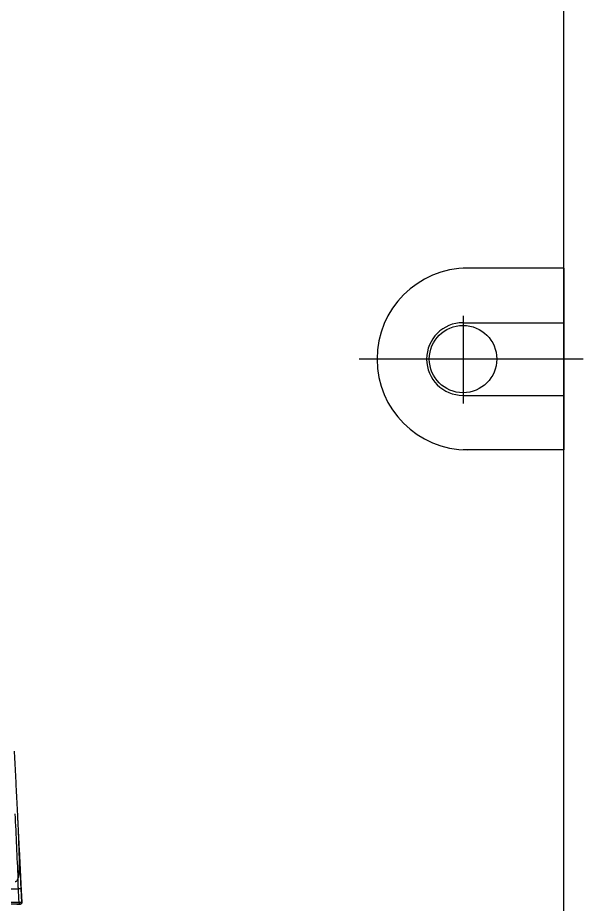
# Model space of a CAD drawing. Extents: x 8541 to 14664, y -60 to 2468.
# Drawn here: x 10275 to 10617, y 667 to 1204 of the extents above; entities that cross this region are included whole.
import ezdxf

# ---------------------------------------------------------------- set-up
doc = ezdxf.new("R2010")
doc.units = 0
doc.header["$LTSCALE"] = 20
doc.header["$MEASUREMENT"] = 0
doc.layers.get('0').update_dxf_attribs({"linetype": 'CONTINUOUS'})
for name, color, linetype in [('1', 7, 'CONTINUOUS'), ('4', 4, 'CONTINUOUS'), ('6', 6, 'CONTINUOUS')]:
    doc.layers.add(name, color=color, linetype=linetype)

msp = doc.modelspace()

# ---------------------------------------------------------------- linework, layer by layer
at = {"color": 7, "linetype": 'Continuous'}
for p, q in [((10276.63, 690.02), (10277.7, 668.67)), ((10264.82, 676.72), (10275.69, 676.72)), ((10276.09, 667.62), (10252.34, 667.62)), ((10254.12, 668.7), (10276.09, 668.7)), ((10276.09, 668.7), (10276.09, 667.62)), ((10277.94, 668.67), (10277.94, 668.67))]:
    msp.add_line(p, q, dxfattribs=at)
for centre, major_axis, ratio, start_param, end_param in [((10275.19, 688.18), (1.5, 0.04), 0.945332, 0.02192, 0.677628), ((10275.13, 689.95), (1.5, 0.05), 0.945325, 0.020431, 0.586613), ((10275.69, 676.59), (1.5, 0.07), 0.087048, 0.013951, 1.566455), ((10276.58, 668.62), (0, 1), 0.999895, 3.141593, 4.763451), ((10276.7, 668.62), (-0.002, 1), 0.999983, 3.139237, 4.760336), ((10276.94, 668.62), (0, 1), 1, 3.142009, 4.764947)]:
    msp.add_ellipse(centre, major_axis=major_axis, ratio=ratio, start_param=start_param, end_param=end_param, dxfattribs=at)
for points, degree in [([(10275.39, 719.71), (10273.37, 760.02)], 1), ([(10273.6, 722.25), (10274.2, 709.09), (10274.81, 695.93), (10275.41, 682.77)], 3), ([(10277.94, 668.67), (10275.7, 713.57)], 1), ([(10276.6, 691.09), (10276.61, 690.74), (10276.62, 690.38), (10276.63, 690.02)], 3), ([(10276.63, 690.02), (10276.65, 689.43), (10276.67, 688.84), (10276.68, 688.25)], 3), ([(10275.32, 682.4), (10275.55, 682.89), (10275.7, 683.64)], 2), ([(10276.09, 668.7), (10275.95, 671.38), (10275.82, 674.05), (10275.69, 676.72)], 3), ([(10276.7, 667.62), (10276.67, 667.62), (10276.65, 667.62), (10276.58, 667.62)], 3), ([(10277.58, 668.67), (10277.65, 668.67), (10277.67, 668.67), (10277.7, 668.67)], 3)]:
    msp.add_open_spline(points, degree=degree, dxfattribs=at)
for points, knots in [([(10276.35, 692.08), (10276.35, 692.5), (10276.35, 692.92), (10276.34, 693.76), (10276.33, 694.17), (10276.3, 695.43), (10276.28, 696.26), (10276.24, 697.52), (10276.23, 697.94), (10276.2, 698.77), (10276.19, 699.19), (10276.15, 700.45), (10276.12, 701.28), (10276.04, 703.79), (10275.99, 705.47), (10275.86, 708.81), (10275.8, 710.49), (10275.66, 713.83), (10275.58, 715.5), (10275.47, 718.02), (10275.43, 718.86), (10275.39, 719.71)], [0, 0, 0, 0, 0.045424, 0.045424, 0.090847, 0.090847, 0.181694, 0.181694, 0.227118, 0.227118, 0.272541, 0.272541, 0.363389, 0.363389, 0.545083, 0.545083, 0.726777, 0.726777, 0.908472, 0.908472, 1, 1, 1, 1]), ([(10275.75, 683.89), (10275.78, 684.03), (10275.81, 684.17), (10275.96, 684.92), (10276.06, 685.61), (10276.21, 687.17), (10276.27, 688.03), (10276.34, 689.93), (10276.36, 690.96), (10276.35, 692.08)], [0, 0, 0, 0, 0.075821, 0.075821, 0.383881, 0.383881, 0.69194, 0.69194, 1, 1, 1, 1]), ([(10276.68, 688.25), (10276.69, 688.15), (10276.69, 688.03), (10276.7, 687.78), (10276.71, 687.5), (10276.73, 687.03), (10276.74, 686.67), (10276.75, 686.39), (10276.75, 686.29), (10276.76, 686.14), (10276.76, 686.09), (10276.77, 685.99), (10276.78, 685.73), (10276.79, 685.25), (10276.82, 684.56), (10276.85, 683.82), (10276.88, 683.29), (10276.89, 682.96), (10276.89, 682.89), (10276.9, 682.75), (10276.9, 682.68), (10276.91, 682.47), (10276.92, 682.33), (10276.94, 681.91), (10276.96, 681.34), (10277, 680.45), (10277.03, 679.85), (10277.06, 679.23), (10277.07, 678.92), (10277.09, 678.52), (10277.1, 678.44), (10277.1, 678.28), (10277.12, 678.04), (10277.13, 677.8), (10277.15, 677.32), (10277.17, 676.99), (10277.18, 676.67)], [0, 0, 0, 0, 0.0625, 0.0625, 0.125, 0.1875, 0.25, 0.25, 0.28125, 0.28125, 0.296875, 0.296875, 0.3125, 0.375, 0.4375, 0.5, 0.5625, 0.5625, 0.578125, 0.578125, 0.59375, 0.59375, 0.625, 0.625, 0.6875, 0.75, 0.8125, 0.8125, 0.875, 0.875, 0.890625, 0.890625, 0.90625, 0.9375, 0.9375, 1, 1, 1, 1]), ([(10273.67, 681.21), (10273.87, 681.21), (10274.05, 681.24), (10274.31, 681.34), (10274.39, 681.38), (10274.55, 681.48), (10274.62, 681.53), (10274.84, 681.73), (10274.97, 681.89), (10275.2, 682.28), (10275.31, 682.51), (10275.41, 682.77)], [0, 0, 0, 0, 0.25, 0.25, 0.375, 0.375, 0.5, 0.5, 0.75, 0.75, 1, 1, 1, 1]), ([(10275.41, 682.77), (10275.42, 682.7), (10275.41, 682.63), (10275.39, 682.5), (10275.38, 682.43), (10275.35, 682.36), (10275.34, 682.34), (10275.33, 682.32)], [0, 0, 0, 0, 0.442722, 0.442722, 0.885445, 0.885445, 1, 1, 1, 1]), ([(10275.41, 682.77), (10275.5, 682.98), (10275.57, 683.22), (10275.68, 683.61), (10275.71, 683.74), (10275.75, 683.88), (10275.75, 683.89), (10275.75, 683.89)], [0, 0, 0, 0, 0.663239, 0.663239, 0.994859, 0.994859, 1, 1, 1, 1]), ([(10275.69, 676.72), (10275.67, 677.08), (10275.65, 677.44), (10275.63, 677.98), (10275.62, 678.25), (10275.61, 678.51), (10275.6, 678.69), (10275.6, 678.78), (10275.58, 679.22), (10275.56, 679.57), (10275.53, 680.25), (10275.5, 680.93), (10275.47, 681.87), (10275.44, 682.47), (10275.43, 682.74)], [0, 0, 0, 0, 0.170249, 0.170249, 0.255373, 0.297936, 0.297936, 0.340498, 0.340498, 0.510747, 0.510747, 0.680996, 0.851245, 1, 1, 1, 1]), ([(10277.18, 676.67), (10277.23, 675.67), (10277.28, 674.68), (10277.42, 672.01), (10277.5, 670.34), (10277.58, 668.67)], [0, 0, 0, 0, 0.373068, 0.373068, 1, 1, 1, 1]), ([(10274.66, 667.62), (10274.77, 667.62), (10274.88, 667.62), (10275.19, 667.62), (10275.38, 667.62), (10275.61, 667.62), (10275.69, 667.62), (10275.82, 667.62), (10275.88, 667.62), (10276.05, 667.62), (10276.15, 667.62), (10276.23, 667.62)], [0, 0, 0, 0, 0.129915, 0.129915, 0.419943, 0.419943, 0.564957, 0.564957, 0.709972, 0.709972, 1, 1, 1, 1]), ([(10276.09, 668.7), (10276.18, 668.71), (10276.28, 668.71), (10276.4, 668.71), (10276.42, 668.71), (10276.47, 668.71), (10276.49, 668.71), (10276.56, 668.72), (10276.66, 668.72), (10276.74, 668.72), (10276.81, 668.72), (10276.83, 668.72), (10276.87, 668.72), (10276.89, 668.72), (10276.99, 668.72), (10277.07, 668.72), (10277.17, 668.71), (10277.2, 668.71), (10277.27, 668.71), (10277.3, 668.71), (10277.38, 668.7), (10277.42, 668.7), (10277.47, 668.7), (10277.48, 668.69), (10277.5, 668.69), (10277.51, 668.69), (10277.53, 668.69), (10277.54, 668.69), (10277.57, 668.68), (10277.58, 668.67), (10277.58, 668.67)], [0, 0, 0, 0, 0.125, 0.125, 0.15625, 0.15625, 0.1875, 0.1875, 0.25, 0.3125, 0.3125, 0.34375, 0.34375, 0.375, 0.375, 0.5, 0.5, 0.5625, 0.5625, 0.625, 0.625, 0.75, 0.75, 0.78125, 0.78125, 0.8125, 0.8125, 0.875, 0.875, 1, 1, 1, 1]), ([(10276.58, 667.62), (10276.58, 667.62), (10276.58, 667.62), (10276.57, 667.62), (10276.57, 667.62), (10276.56, 667.62), (10276.55, 667.62), (10276.53, 667.62), (10276.52, 667.62), (10276.49, 667.62), (10276.48, 667.62), (10276.46, 667.62), (10276.45, 667.62), (10276.41, 667.62), (10276.39, 667.62), (10276.35, 667.62), (10276.33, 667.62), (10276.31, 667.62), (10276.28, 667.62), (10276.25, 667.62), (10276.21, 667.62), (10276.2, 667.62), (10276.15, 667.62), (10276.12, 667.62), (10276.09, 667.62)], [0, 0, 0, 0, 0.125, 0.125, 0.1875, 0.1875, 0.25, 0.25, 0.375, 0.375, 0.4375, 0.4375, 0.5, 0.5, 0.625, 0.625, 0.6875, 0.6875, 0.75, 0.8125, 0.8125, 0.875, 0.875, 1, 1, 1, 1]), ([(10276.23, 667.62), (10276.35, 667.62), (10276.46, 667.62), (10276.64, 667.62), (10276.72, 667.62), (10276.81, 667.62), (10276.83, 667.62), (10276.87, 667.62), (10276.92, 667.62), (10276.94, 667.62), (10276.94, 667.62), (10276.94, 667.62), (10276.92, 667.62), (10276.91, 667.62), (10276.9, 667.62), (10276.86, 667.62), (10276.84, 667.62), (10276.79, 667.62), (10276.77, 667.62), (10276.74, 667.62), (10276.72, 667.62), (10276.7, 667.62)], [0, 0, 0, 0, 0.125, 0.125, 0.25, 0.25, 0.3125, 0.3125, 0.375, 0.5, 0.5, 0.625, 0.6875, 0.6875, 0.75, 0.75, 0.875, 0.875, 0.9375, 0.9375, 1, 1, 1, 1]), ([(10277.7, 668.67), (10277.72, 668.67), (10277.74, 668.67), (10277.77, 668.67), (10277.79, 668.67), (10277.83, 668.67), (10277.86, 668.67), (10277.9, 668.67), (10277.9, 668.67), (10277.92, 668.67), (10277.94, 668.67), (10277.94, 668.67), (10277.94, 668.67)], [0, 0, 0, 0, 0.134871, 0.134871, 0.269742, 0.269742, 0.539484, 0.539484, 0.674355, 0.674355, 0.809226, 1, 1, 1, 1])]:
    msp.add_open_spline(points, degree=3, knots=knots, dxfattribs=at)
at = {"layer": '1'}
for p, q in [((10544.5, 1023.43), (10544.5, 970.43)), ((10617.18, 997.37), (10481.65, 997.37))]:
    msp.add_line(p, q, dxfattribs=at)
at = {"layer": '4'}
for p, q in [((10605.5, 1052.37), (10544.5, 1052.37)), ((10605.5, 1052.37), (10605.5, 942.37)), ((10544.5, 1019.37), (10605.5, 1019.37)), ((10544.5, 975.37), (10605.5, 975.37)), ((10605.5, 942.37), (10544.5, 942.37))]:
    msp.add_line(p, q, dxfattribs=at)
msp.add_circle((10544.5, 997.37), 20.38, dxfattribs=at)
for centre, radius in [((10547.5, 997.37), 55), ((10544.5, 997.37), 22)]:
    msp.add_arc(centre, radius, 90, 270, dxfattribs=at)
at = {"layer": '6', "color": 6}
msp.add_lwpolyline([(9915.5, 2212.4), (8678, 2212.4), (8678, 287.37), (10605.5, 287.37), (10605.5, 1287.37)], dxfattribs=at)

doc.saveas('drawing.dxf')
